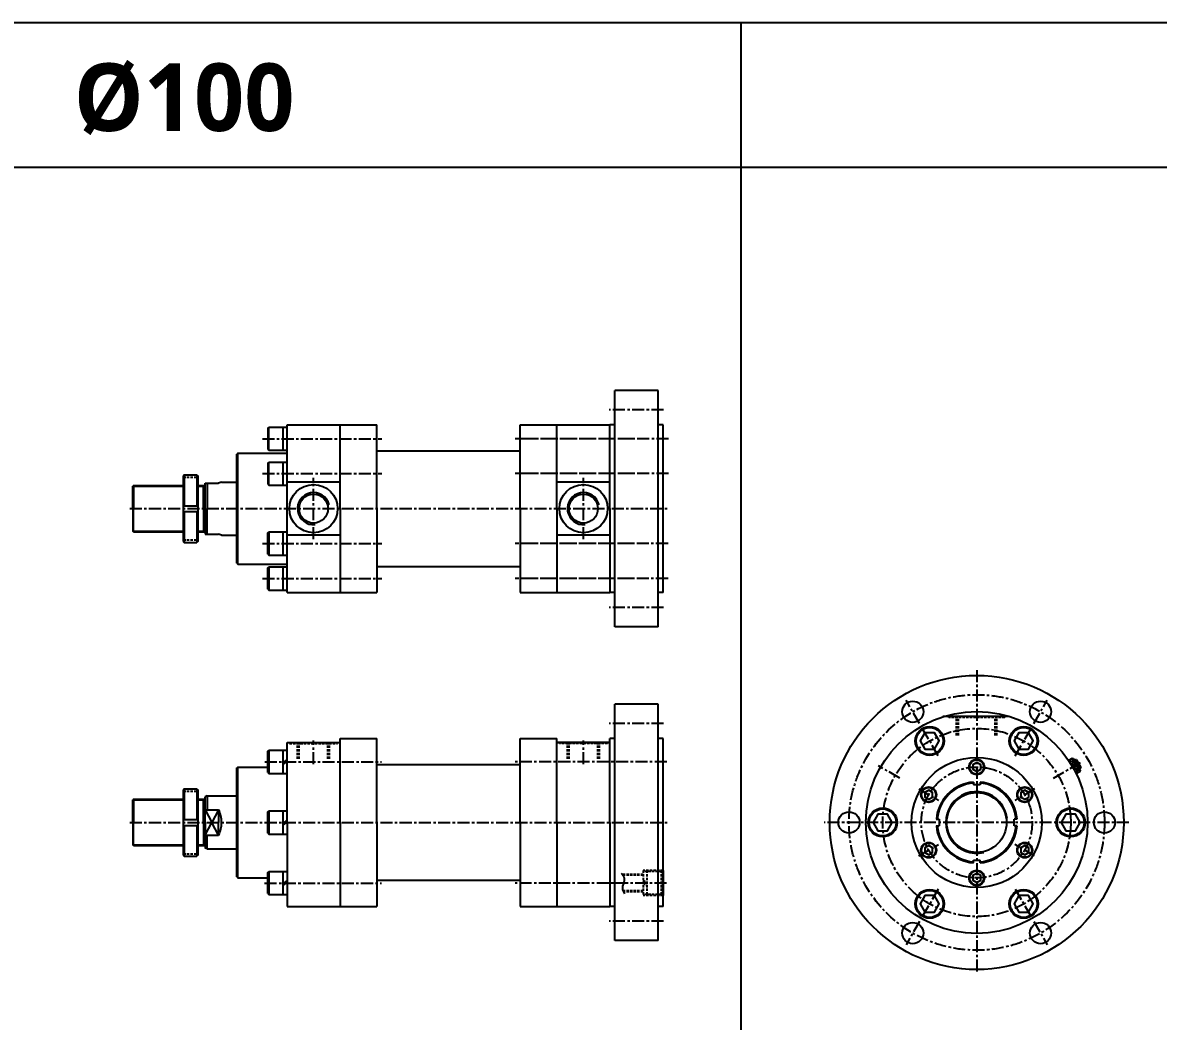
# Model space of a CAD drawing. Extents: x 0 to 8675, y 0 to 2968.
# Drawn here: x 3708 to 4886, y 1932 to 2968 of the extents above; entities that cross this region are included whole.
import ezdxf

# ---------------------------------------------------------------- set-up
doc = ezdxf.new("R2010")
doc.units = 0
doc.header["$LTSCALE"] = 5
doc.header["$MEASUREMENT"] = 0
doc.linetypes.add('CENTERX2', pattern=[4, 2.5, -0.5, 0.5, -0.5])
doc.linetypes.add('HIDDENX2', pattern=[0.75, 0.5, -0.25])
doc.layers.get('0').update_dxf_attribs({"linetype": 'CONTINUOUS'})
for name, color, linetype in [('CEN', 1, 'CENTERX2'), ('DIM', 3, 'CONTINUOUS'), ('HID', 2, 'HIDDENX2'), ('ML', 3, 'CONTINUOUS'), ('테두리', 7, 'CONTINUOUS')]:
    doc.layers.add(name, color=color, linetype=linetype)
doc.styles.add('문자', font='romans.shx')

msp = doc.modelspace()

# ---------------------------------------------------------------- linework, layer by layer
for p, q in [((6960.8, 2967.8), (0, 2967.8)), ((4453, 1902.7), (4453, 2967.8)), ((6960.8, 2817.8), (0, 2817.8))]:
    msp.add_line(p, q)
at = {"layer": 'CEN'}
for p, q in [((4372.5, 2566.4), (4316.2, 2566.4)), ((3956.4, 2536.4), (4080.4, 2536.4)), ((4342.5, 2536.4), (4218.5, 2536.4)), ((4377.8, 2536.4), (4218.5, 2536.4)), ((3956.4, 2500.2), (4080.4, 2500.2)), ((4342.5, 2500.2), (4218.5, 2500.2)), ((4377.8, 2500.2), (4218.5, 2500.2)), ((4009.5, 2432.1), (4009.5, 2496)), ((4289.5, 2432.1), (4289.5, 2496)), ((3818.8, 2463.9), (4376.3, 2463.9)), ((3956.4, 2427.7), (4080.4, 2427.7)), ((4377.2, 2427.7), (4218.5, 2427.7)), ((4342.5, 2427.7), (4218.5, 2427.7)), ((3956.4, 2391.4), (4080.4, 2391.4)), ((4377.2, 2391.4), (4218.5, 2391.4)), ((4342.5, 2391.4), (4218.5, 2391.4)), ((4372.5, 2361.4), (4316.2, 2361.4)), ((4697.4, 2296.4), (4697.4, 1981.4)), ((4638.1, 2241.1), (4624.1, 2265.4)), ((4756.6, 2241.1), (4770.6, 2265.4)), ((4372.5, 2241), (4316.2, 2241)), ((4657.5, 2207.6), (4639.8, 2238.3)), ((4737.3, 2207.6), (4755, 2238.3)), ((4009.5, 2198.9), (4009.5, 2223.5)), ((4289.5, 2198.9), (4289.5, 2223.5)), ((3958.9, 2201.3), (4080.1, 2201.3)), ((4375.9, 2201.3), (4218.5, 2201.3)), ((4617.5, 2184.6), (4595.5, 2197.3)), ((4777, 2184.5), (4807.1, 2201.9)), ((4637.4, 2173.2), (4657.8, 2161.4)), ((4757.4, 2173.2), (4737, 2161.4)), ((3818.8, 2138.5), (4376.3, 2138.5)), ((4855.1, 2138.5), (4539.2, 2138.5)), ((4637.4, 2103.9), (4657.8, 2115.7)), ((4757.4, 2103.9), (4737, 2115.7)), ((3958.7, 2075.7), (4080.1, 2075.7)), ((4375.7, 2075.7), (4218.5, 2075.7)), ((4657.5, 2069.4), (4639.8, 2038.7)), ((4737.3, 2069.4), (4755, 2038.7)), ((4372.5, 2036), (4316.2, 2036)), ((4638.1, 2035.9), (4624.1, 2011.6)), ((4756.6, 2035.9), (4770.6, 2011.6))]:
    msp.add_line(p, q, dxfattribs=at)
for radius in [132.5, 97.5, 57.5]:
    msp.add_circle((4697.4, 2138.5), radius, dxfattribs=at)
at = {"layer": 'DIM'}
msp.add_open_spline([(4328.7, 2086), (4330.2, 2084.4), (4333.8, 2079.6), (4328.1, 2071.4), (4331, 2066.3), (4332, 2064.6)], degree=3, knots=[1.8395, 1.8395, 1.8395, 1.8395, 8.088326, 19.119639, 24.816075, 24.816075, 24.816075, 24.816075], dxfattribs=at)
at = {"layer": 'HID'}
for p, q in [((3874.4, 2496.4), (3889.4, 2496.4)), ((3874.4, 2431.4), (3889.4, 2431.4)), ((4668.4, 2247.5), (4668.4, 2248.5)), ((4726.4, 2247.5), (4668.4, 2247.5)), ((4676.4, 2228.5), (4676.4, 2247.5)), ((4678.4, 2228.5), (4678.4, 2247.5)), ((4716.4, 2228.5), (4716.4, 2247.5)), ((4718.3, 2228.5), (4718.3, 2247.5)), ((4726.4, 2247.5), (4726.4, 2248.5)), ((3984.5, 2220.5), (3984.5, 2221.5)), ((3984.5, 2220.5), (4034.5, 2220.5)), ((3992.9, 2204.5), (3992.9, 2220.5)), ((3994.5, 2204.5), (3994.5, 2220.5)), ((4024.5, 2204.5), (4024.5, 2220.5)), ((4026.1, 2204.5), (4026.1, 2220.5)), ((4034.5, 2220.5), (4034.5, 2221.5)), ((4264.5, 2220.5), (4264.5, 2221.5)), ((4314.5, 2220.5), (4264.5, 2220.5)), ((4272.9, 2204.5), (4272.9, 2220.5)), ((4274.5, 2204.5), (4274.5, 2220.5)), ((4304.5, 2204.5), (4304.5, 2220.5)), ((4306.1, 2204.5), (4306.1, 2220.5)), ((4314.5, 2220.5), (4314.5, 2221.5)), ((4314.5, 2220.5), (4314.5, 2221.5)), ((3874.4, 2171), (3889.4, 2171)), ((3874.4, 2106), (3889.4, 2106)), ((4372, 2088.7), (4351.5, 2088.7)), ((4351.5, 2088.7), (4351.5, 2062.7)), ((4370.5, 2087.7), (4351.5, 2087.7)), ((4355.5, 2063.7), (4355.5, 2087.7)), ((4370.5, 2063.7), (4370.5, 2087.7)), ((4371.5, 2086.7), (4370.5, 2087.7)), ((4371.5, 2086.7), (4371.5, 2064.7)), ((4351.5, 2084.7), (4329.8, 2084.7)), ((4351.5, 2083.7), (4330.6, 2083.7)), ((4351.5, 2078.6), (4355.5, 2075.2)), ((4351.5, 2075.8), (4355.5, 2072.4)), ((4351.5, 2067.7), (4330.4, 2067.7)), ((4351.5, 2066.7), (4330.8, 2066.7)), ((4370.5, 2063.7), (4351.5, 2063.7)), ((4372, 2062.7), (4351.5, 2062.7)), ((4371.5, 2064.7), (4370.5, 2063.7))]:
    msp.add_line(p, q, dxfattribs=at)
at = {"layer": 'ML'}
for p, q in [((4322, 2341.4), (4322, 2586.4)), ((4367, 2586.4), (4322, 2586.4)), ((4367, 2341.4), (4367, 2586.4)), ((3962, 2547.4), (3963, 2548.4)), ((3962, 2547.4), (3962, 2525.4)), ((3962, 2547.4), (3962, 2525.4)), ((3963, 2548.4), (3982, 2548.4)), ((3963, 2524.4), (3963, 2548.4)), ((3978, 2524.4), (3978, 2548.4)), ((3982, 2550.9), (4075, 2550.9)), ((3982, 2463.9), (3982, 2550.9)), ((3982, 2376.9), (3982, 2546.9)), ((4037, 2463.9), (4037, 2550.9)), ((4075, 2463.9), (4075, 2550.9)), ((4224, 2463.9), (4224, 2550.9)), ((4224, 2550.9), (4317, 2550.9)), ((4262, 2463.9), (4262, 2550.9)), ((4262, 2463.9), (4262, 2550.9)), ((4317, 2463.9), (4317, 2550.9)), ((4317, 2463.9), (4317, 2550.9)), ((4317, 2463.9), (4317, 2550.9)), ((4322, 2550.9), (4317, 2550.9)), ((4372, 2550.9), (4367, 2550.9)), ((4372, 2376.9), (4372, 2550.9)), ((3931, 2521.4), (3930, 2520.4)), ((3931, 2521.4), (3982, 2521.4)), ((3931, 2406.4), (3931, 2521.4)), ((3962, 2525.4), (3963, 2524.4)), ((3962, 2525.4), (3963, 2524.4)), ((3963, 2524.4), (3982, 2524.4)), ((3963, 2524.4), (3982, 2524.4)), ((4075, 2523.9), (4224, 2523.9)), ((3930, 2407.4), (3930, 2520.4)), ((3962, 2511.2), (3963, 2512.2)), ((3962, 2511.2), (3962, 2489.2)), ((3963, 2512.2), (3982, 2512.2)), ((3963, 2488.2), (3963, 2512.2)), ((3978, 2488.2), (3978, 2512.2)), ((3875.4, 2498.9), (3874.4, 2497.9)), ((3874.4, 2497.9), (3874.4, 2429.9)), ((3875.4, 2498.9), (3875.4, 2466.9)), ((3875.4, 2498.9), (3888.4, 2498.9)), ((3888.4, 2498.9), (3888.4, 2466.9)), ((3888.4, 2498.9), (3889.4, 2497.9)), ((3889.4, 2497.9), (3889.4, 2429.9)), ((3822.7, 2487.9), (3822, 2487.2)), ((3822, 2463.9), (3822, 2487.2)), ((3822.7, 2487.9), (3822.7, 2463.9)), ((3822.7, 2487.9), (3874.4, 2487.9)), ((3889.4, 2487.9), (3897, 2487.9)), ((3895.3, 2463.9), (3895.3, 2487.9)), ((3897, 2463.9), (3897, 2490.4)), ((3897, 2490.4), (3911.1, 2490.4)), ((3899, 2490.4), (3899, 2463.9)), ((3914.1, 2491.4), (3911.1, 2490.4)), ((3914.1, 2491.4), (3930, 2491.4)), ((3962, 2489.2), (3963, 2488.2)), ((3963, 2488.2), (3982, 2488.2)), ((4037, 2491.4), (3982, 2491.4)), ((4317, 2491.4), (4262, 2491.4)), ((3822, 2463.9), (3822, 2440.7)), ((3822.7, 2439.9), (3822.7, 2463.9)), ((3874.4, 2466.9), (3889.4, 2466.9)), ((3895.3, 2463.9), (3895.3, 2439.9)), ((3897, 2463.9), (3897, 2437.4)), ((3899, 2437.4), (3899, 2463.9)), ((4037, 2463.9), (4037, 2376.9)), ((4075, 2463.9), (4075, 2376.9)), ((4075, 2463.9), (4075, 2376.9)), ((4224, 2463.9), (4224, 2376.9)), ((4224, 2463.9), (4224, 2376.9)), ((4262, 2463.9), (4262, 2376.9)), ((4262, 2463.9), (4262, 2376.9)), ((4317, 2463.9), (4317, 2376.9)), ((4317, 2463.9), (4317, 2376.9)), ((4317, 2463.9), (4317, 2376.9)), ((3874.4, 2460.9), (3889.4, 2460.9)), ((3875.4, 2460.9), (3875.4, 2428.9)), ((3888.4, 2460.9), (3888.4, 2428.9)), ((3822.7, 2439.9), (3822, 2440.7)), ((3822.7, 2439.9), (3874.4, 2439.9)), ((3889.4, 2439.9), (3897, 2439.9)), ((3962, 2438.7), (3963, 2439.7)), ((3962, 2416.7), (3962, 2438.7)), ((3963, 2439.7), (3982, 2439.7)), ((3963, 2439.7), (3963, 2415.7)), ((3978, 2415.7), (3978, 2439.7)), ((3874.4, 2429.9), (3875.4, 2428.9)), ((3875.4, 2428.9), (3888.4, 2428.9)), ((3889.4, 2429.9), (3888.4, 2428.9)), ((3897, 2437.4), (3911.1, 2437.4)), ((3914.1, 2436.4), (3911.1, 2437.4)), ((3914.1, 2436.4), (3927, 2436.4)), ((3914.1, 2436.4), (3930, 2436.4)), ((4037, 2436.4), (3982, 2436.4)), ((4317, 2436.4), (4262, 2436.4)), ((3962, 2416.7), (3963, 2415.7)), ((3963, 2415.7), (3982, 2415.7)), ((3930, 2407.4), (3931, 2406.4)), ((3931, 2406.4), (3982, 2406.4)), ((3962, 2402.4), (3963, 2403.4)), ((3963, 2403.4), (3963, 2379.4)), ((3963, 2403.4), (3982, 2403.4)), ((3978, 2379.4), (3978, 2403.4)), ((4075, 2403.9), (4224, 2403.9)), ((3962, 2380.4), (3962, 2402.4)), ((3962, 2380.4), (3963, 2379.4)), ((3963, 2379.4), (3982, 2379.4)), ((3982, 2376.9), (4075, 2376.9)), ((4224, 2376.9), (4317, 2376.9)), ((4322, 2376.9), (4317, 2376.9)), ((4372, 2376.9), (4367, 2376.9)), ((4367, 2341.4), (4322, 2341.4)), ((4322, 2016), (4322, 2261)), ((4367, 2261), (4322, 2261)), ((4367, 2016), (4367, 2261)), ((4727.4, 2248.5), (4662.4, 2248.5)), ((4730.9, 2248.5), (4663.8, 2248.5)), ((3982, 2138.5), (3982, 2221.5)), ((3982, 2221.5), (4037, 2221.5)), ((3982, 2138.5), (3982, 2221.5)), ((3982, 2138.5), (3982, 2221.5)), ((3982, 2138.5), (3982, 2221.5)), ((4037, 2138.5), (4037, 2225.5)), ((4037, 2225.5), (4075, 2225.5)), ((4075, 2138.5), (4075, 2225.5)), ((4075, 2138.5), (4075, 2225.5)), ((4224, 2138.5), (4224, 2225.5)), ((4224, 2225.5), (4262, 2225.5)), ((4224, 2138.5), (4224, 2225.5)), ((4262, 2138.5), (4262, 2225.5)), ((4262, 2138.5), (4262, 2225.5)), ((4262, 2221.5), (4317, 2221.5)), ((4317, 2221.5), (4262, 2221.5)), ((4317, 2138.5), (4317, 2225.5)), ((4317, 2138.5), (4317, 2225.5)), ((4317, 2138.5), (4317, 2225.5)), ((4322, 2225.5), (4317, 2225.5)), ((4317, 2138.5), (4317, 2221.5)), ((4317, 2138.5), (4317, 2221.5)), ((4317, 2138.5), (4317, 2221.5)), ((4372, 2225.5), (4367, 2225.5)), ((4372, 2051.5), (4372, 2225.5)), ((4372, 2051.5), (4372, 2225.5)), ((3962, 2212.3), (3963, 2213.3)), ((3962, 2190.3), (3962, 2212.3)), ((3963, 2213.3), (3963, 2189.3)), ((3963, 2213.3), (3982, 2213.3)), ((3978, 2189.3), (3978, 2213.3)), ((3982, 2203.8), (3978, 2200.7)), ((4796.4, 2204.9), (4792.7, 2202.8)), ((4796.6, 2204.9), (4793, 2202.9)), ((4796.4, 2204.9), (4793, 2202.9)), ((4797.8, 2204.6), (4796.4, 2204.9)), ((4797.8, 2204.6), (4804.8, 2192.5)), ((4800.1, 2203.6), (4798.8, 2202.8)), ((4805.1, 2194.9), (4800.1, 2203.6)), ((4800.8, 2203.4), (4800.1, 2203.6)), ((4805.3, 2195.6), (4800.8, 2203.4)), ((4800.8, 2203.4), (4805.3, 2195.6)), ((3931, 2196), (3930, 2195)), ((3930, 2082), (3930, 2195)), ((3931, 2196), (3962, 2196)), ((3931, 2081), (3931, 2196)), ((3982, 2202.1), (3978, 2199)), ((4075, 2198.5), (4224, 2198.5)), ((4800.7, 2199.6), (4796.3, 2197.1)), ((4802, 2197.4), (4797.6, 2194.9)), ((4804.4, 2191.1), (4800.7, 2189)), ((4804.5, 2191.2), (4800.9, 2189.2)), ((4805.1, 2194.9), (4803.8, 2194.2)), ((4804.8, 2192.5), (4804.4, 2191.1)), ((4805.3, 2195.6), (4805.1, 2194.9)), ((3962, 2190.3), (3963, 2189.3)), ((3963, 2189.3), (3982, 2189.3)), ((4693.9, 2180.4), (4693.9, 2177.5)), ((4700.9, 2180.4), (4700.9, 2177.5)), ((3875.4, 2173.5), (3874.4, 2172.5)), ((3874.4, 2172.5), (3874.4, 2104.5)), ((3875.4, 2173.5), (3888.4, 2173.5)), ((3875.4, 2173.5), (3875.4, 2141.5)), ((3888.4, 2173.5), (3889.4, 2172.5)), ((3888.4, 2173.5), (3888.4, 2141.5)), ((3889.4, 2172.5), (3889.4, 2104.5)), ((4700.9, 2177.5), (4693.9, 2177.5)), ((3822.7, 2162.5), (3822, 2161.8)), ((3822, 2138.5), (3822, 2161.8)), ((3822.7, 2162.5), (3874.4, 2162.5)), ((3822.7, 2162.5), (3822.7, 2138.5)), ((3889.4, 2162.5), (3897, 2162.5)), ((3895.3, 2138.5), (3895.3, 2162.5)), ((3899, 2166), (3897, 2165)), ((3897, 2138.5), (3897, 2165)), ((3899, 2166), (3899, 2151.6)), ((3899, 2166), (3930, 2166)), ((3897, 2151.6), (3911.1, 2151.6)), ((3911.1, 2151.6), (3911.1, 2138.5)), ((3962, 2149.5), (3963, 2150.5)), ((3962, 2127.5), (3962, 2149.5)), ((3963, 2150.5), (3982, 2150.5)), ((3963, 2150.5), (3963, 2126.5)), ((3978, 2126.5), (3978, 2150.5)), ((3822, 2138.5), (3822, 2115.3)), ((3822.7, 2114.5), (3822.7, 2138.5)), ((3874.4, 2141.5), (3889.4, 2141.5)), ((3874.4, 2135.5), (3889.4, 2135.5)), ((3875.4, 2135.5), (3875.4, 2103.5)), ((3888.4, 2135.5), (3888.4, 2103.5)), ((3895.3, 2138.5), (3895.3, 2114.5)), ((3897, 2138.5), (3897, 2112)), ((3911.1, 2125.4), (3911.1, 2138.5)), ((3982, 2141), (3978, 2137.9)), ((3982, 2139.3), (3978, 2136.2)), ((3982, 2138.5), (3982, 2051.5)), ((3982, 2138.5), (3982, 2051.5)), ((3982, 2138.5), (3982, 2051.5)), ((3982, 2138.5), (3982, 2051.5)), ((4037, 2138.5), (4037, 2051.5)), ((4075, 2138.5), (4075, 2051.5)), ((4224, 2138.5), (4224, 2051.5)), ((4262, 2138.5), (4262, 2051.5)), ((4262, 2138.5), (4262, 2051.5)), ((4317, 2138.5), (4317, 2051.5)), ((4317, 2138.5), (4317, 2051.5)), ((4317, 2138.5), (4317, 2051.5)), ((4317, 2138.5), (4317, 2051.5)), ((4317, 2138.5), (4317, 2051.5)), ((4317, 2138.5), (4317, 2051.5)), ((4655.5, 2142), (4658.4, 2142)), ((4655.5, 2135), (4658.4, 2135)), ((4658.4, 2142), (4658.4, 2135)), ((4736.4, 2135), (4736.4, 2142)), ((4739.2, 2142), (4736.4, 2142)), ((4739.2, 2135), (4736.4, 2135)), ((3897, 2125.4), (3911.1, 2125.4)), ((3899, 2111), (3899, 2125.4)), ((3962, 2127.5), (3963, 2126.5)), ((3963, 2126.5), (3982, 2126.5)), ((3822.7, 2114.5), (3822, 2115.3)), ((3822.7, 2114.5), (3874.4, 2114.5)), ((3889.4, 2114.5), (3897, 2114.5)), ((3899, 2111), (3897, 2112)), ((3899, 2111), (3930, 2111)), ((3874.4, 2104.5), (3875.4, 2103.5)), ((3875.4, 2103.5), (3888.4, 2103.5)), ((3889.4, 2104.5), (3888.4, 2103.5)), ((4693.9, 2099.5), (4700.9, 2099.5)), ((4693.9, 2096.7), (4693.9, 2099.5)), ((4700.9, 2096.7), (4700.9, 2099.5)), ((3962, 2086.7), (3963, 2087.7)), ((3962, 2064.7), (3962, 2086.7)), ((3963, 2087.7), (3982, 2087.7)), ((3963, 2087.7), (3963, 2063.7)), ((3978, 2063.7), (3978, 2087.7)), ((4372, 2088.7), (4372, 2062.7)), ((3930, 2082), (3931, 2081)), ((3931, 2081), (3962, 2081)), ((3982, 2078.2), (3978, 2075.1)), ((3982, 2076.6), (3978, 2073.4)), ((4075, 2078.5), (4224, 2078.5)), ((3962, 2064.7), (3963, 2063.7)), ((3963, 2063.7), (3982, 2063.7)), ((3982, 2051.5), (4075, 2051.5)), ((4224, 2051.5), (4317, 2051.5)), ((4322, 2051.5), (4317, 2051.5)), ((4372, 2051.5), (4367, 2051.5)), ((4367, 2016), (4322, 2016))]:
    msp.add_line(p, q, dxfattribs=at)
for points in [[(4643.7, 2231.5), (4638.7, 2223), (4643.7, 2214.4), (4653.6, 2214.4), (4658.5, 2223), (4653.6, 2231.5)], [(4751.1, 2231.5), (4741.2, 2231.5), (4736.2, 2223), (4741.2, 2214.4), (4751.1, 2214.4), (4756, 2223)], [(4697.4, 2200.7), (4693.3, 2198.4), (4693.3, 2193.7), (4697.4, 2191.3), (4701.5, 2193.7), (4701.5, 2198.4)], [(4643.5, 2169.6), (4643.5, 2164.9), (4647.6, 2162.6), (4651.7, 2164.9), (4651.7, 2169.6), (4647.6, 2172)], [(4751.3, 2169.6), (4747.2, 2172), (4743.1, 2169.6), (4743.1, 2164.9), (4747.2, 2162.6), (4751.3, 2164.9)], [(4590, 2138.5), (4594.9, 2129.9), (4604.8, 2129.9), (4609.8, 2138.5), (4604.8, 2147.1), (4594.9, 2147.1)], [(4804.8, 2138.5), (4799.8, 2147.1), (4789.9, 2147.1), (4785, 2138.5), (4789.9, 2129.9), (4799.8, 2129.9)], [(4643.5, 2107.4), (4647.6, 2105.1), (4651.7, 2107.4), (4651.7, 2112.1), (4647.6, 2114.5), (4643.5, 2112.1)], [(4751.3, 2107.4), (4751.3, 2112.1), (4747.2, 2114.5), (4743.1, 2112.1), (4743.1, 2107.4), (4747.2, 2105.1)], [(4697.4, 2076.3), (4701.5, 2078.7), (4701.5, 2083.4), (4697.4, 2085.7), (4693.3, 2083.4), (4693.3, 2078.7)], [(4643.7, 2045.5), (4653.6, 2045.5), (4658.5, 2054.1), (4653.6, 2062.7), (4643.7, 2062.7), (4638.7, 2054.1)], [(4751.1, 2045.5), (4756, 2054.1), (4751.1, 2062.7), (4741.2, 2062.7), (4736.2, 2054.1), (4741.2, 2045.5)]]:
    msp.add_lwpolyline(points, close=True, dxfattribs=at)
for centre, radius in [((4009.5, 2463.9), 25), ((4289.5, 2463.9), 25), ((4009.5, 2463.9), 15), ((4289.5, 2463.9), 15), ((4697.4, 2138.5), 152.5), ((4631.1, 2253.3), 11), ((4763.6, 2253.3), 11), ((4697.4, 2138.5), 115), ((4648.6, 2223), 15), ((4648.6, 2223), 14), ((4746.1, 2223), 15), ((4746.1, 2223), 14), ((4697.4, 2138.5), 67.5), ((4697.4, 2196), 8), ((4697.4, 2196), 7.4), ((4647.6, 2167.3), 8), ((4647.6, 2167.3), 7.4), ((4697.4, 2138.5), 31), ((4747.2, 2167.3), 8), ((4747.2, 2167.3), 7.4), ((4564.9, 2138.5), 11), ((4599.9, 2138.5), 15), ((4599.9, 2138.5), 14), ((4794.9, 2138.5), 15), ((4794.9, 2138.5), 14), ((4829.9, 2138.5), 11), ((4647.6, 2109.8), 8), ((4647.6, 2109.8), 7.4), ((4747.2, 2109.8), 8), ((4747.2, 2109.8), 7.4), ((4697.4, 2081), 8), ((4697.4, 2081), 7.4), ((4648.6, 2054.1), 15), ((4648.6, 2054.1), 14), ((4746.1, 2054.1), 15), ((4746.1, 2054.1), 14), ((4631.1, 2023.8), 11), ((4763.6, 2023.8), 11)]:
    msp.add_circle(centre, radius, dxfattribs=at)
for centre, radius, start, end in [((4697.4, 2138.5), 42, 94.7802, 175.2198), ((4697.4, 2138.5), 41, 94.8971, 175.1029), ((4697.4, 2138.5), 42, 4.7802, 85.2198), ((4697.4, 2138.5), 41, 4.8971, 85.1029), ((3883.9, 2138.5), 30.2, 0, 25.7665), ((3883.9, 2138.5), 30.2, 334.2335, 0), ((4697.4, 2138.5), 42, 184.7802, 265.2198), ((4697.4, 2138.5), 41, 184.8971, 265.1029), ((4697.4, 2138.5), 41, 274.8971, 355.1029), ((4697.4, 2138.5), 42, 274.7802, 355.2198)]:
    msp.add_arc(centre, radius, start, end, dxfattribs=at)
at = {"layer": '테두리'}
for p, q in [((3822, 2487.2), (3874.4, 2487.2)), ((3889.4, 2487.2), (3895.3, 2487.2)), ((3895.3, 2487.2), (3896.6, 2487.9)), ((3822, 2440.7), (3874.4, 2440.7)), ((3889.4, 2440.7), (3895.3, 2440.7)), ((3895.3, 2440.7), (3896.6, 2439.9)), ((3895.3, 2440.7), (3896.6, 2439.9)), ((4800.7, 2199.6), (4793, 2202.9)), ((4797.3, 2204.7), (4796.3, 2197.1)), ((4800.8, 2203.4), (4799.1, 2202.4)), ((4804.7, 2191.9), (4797.6, 2194.9)), ((4802, 2197.4), (4800.9, 2189.2)), ((4805.3, 2195.6), (4803.6, 2194.6)), ((3822, 2161.8), (3874.4, 2161.8)), ((3889.4, 2161.8), (3895.3, 2161.8)), ((3895.3, 2161.8), (3896.6, 2162.5)), ((3897, 2151.6), (3904, 2138.5)), ((3911.1, 2151.6), (3904, 2138.5)), ((3897, 2125.4), (3904, 2138.5)), ((3911.1, 2125.4), (3904, 2138.5)), ((3822, 2115.3), (3874.4, 2115.3)), ((3889.4, 2115.3), (3895.3, 2115.3)), ((3895.3, 2115.3), (3896.6, 2114.5))]:
    msp.add_line(p, q, dxfattribs=at)
for centre, radius, start, end in [((4009.5, 2463.9), 16.6, 13.9589, 275.7105), ((4289.5, 2463.9), 16.6, 13.9589, 275.7105), ((4697.4, 2138.5), 32, 7.6796, 283.2289)]:
    msp.add_arc(centre, radius, start, end, dxfattribs=at)

# ---------------------------------------------------------------- texts
at = {"insert": (3760.8, 2925.5), "char_height": 70, "attachment_point": 1, "style": '문자'}
msp.add_mtext_dynamic_manual_height_columns('{\\fMalgun Gothic|b1|i0|c129|p50;%%C100}', width=124.533, gutter_width=16, heights=[-75.6], dxfattribs=at)

doc.saveas('drawing.dxf')
